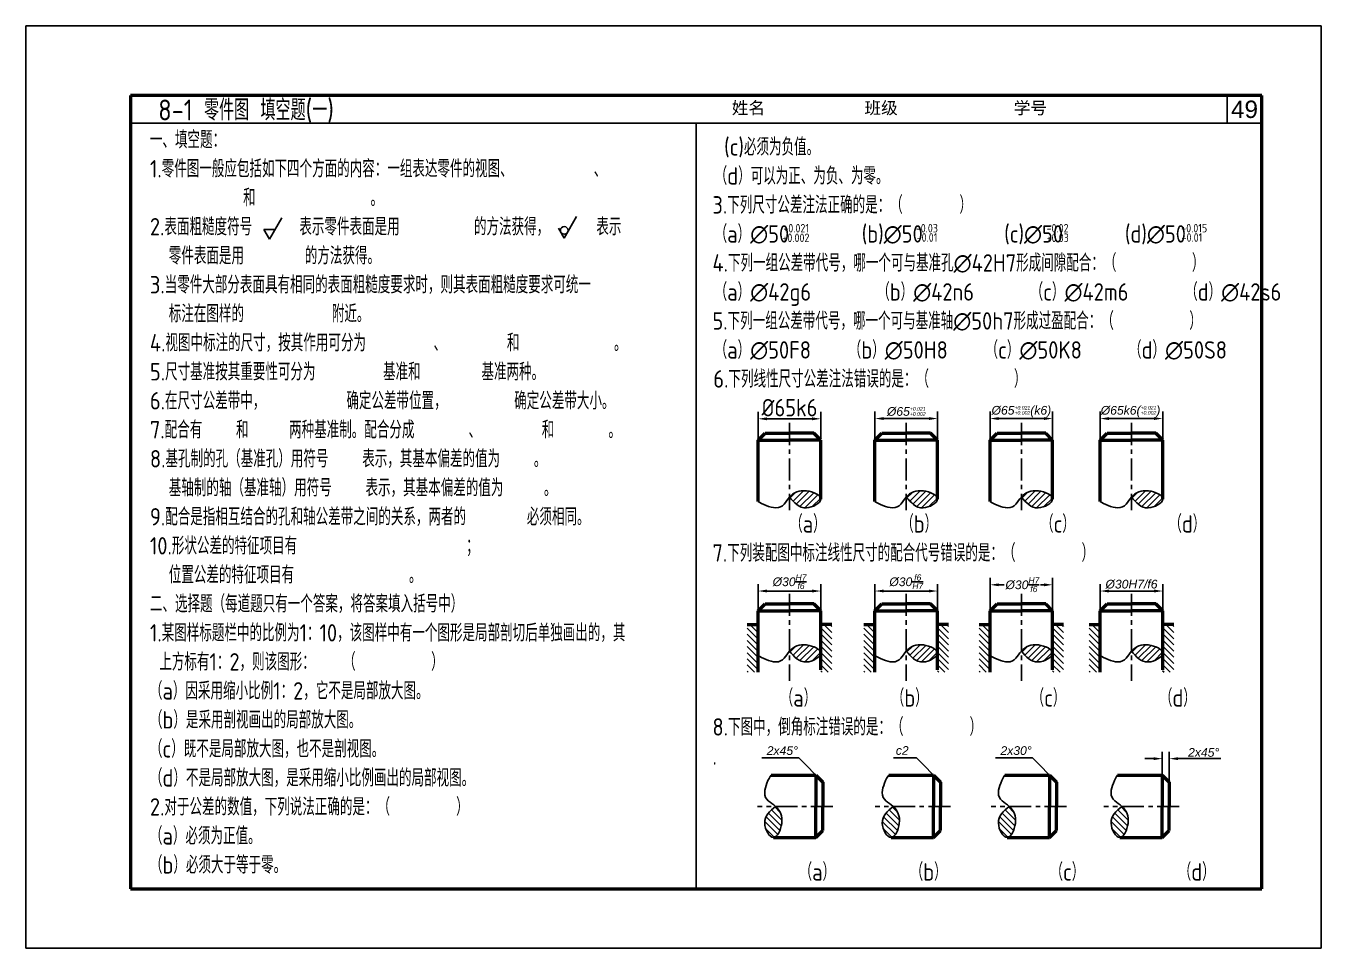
# Model space of a CAD drawing. Header units: millimetres. Extents: x 769 to 2439, y 381 to 1643.
# Drawn here: x 768.6 to 1140.6, y 1378 to 1643 of the extents above; entities that cross this region are included whole.
import ezdxf

# ---------------------------------------------------------------- set-up
doc = ezdxf.new("R2010")
doc.units = ezdxf.units.MM
doc.linetypes.add('CENTER', pattern=[50.8, 31.75, -6.35, 6.35, -6.35])
for name, color, linetype in [('7标注层', 7, 'Continuous'), ('ST尺寸', 7, 'Continuous'), ('中心线', 250, 'CENTER'), ('尺寸标注', 250, 'Continuous'), ('文字', 7, 'Continuous'), ('答案细实线', 7, 'Continuous')]:
    doc.layers.add(name, color=color, linetype=linetype)
doc.layers.add('粗实线', color=7, linetype='Continuous', lineweight=50)
doc.styles.add('DIM', font='ariali.ttf')
doc.styles.add('汉字', font='gbenor.shx', dxfattribs={"height": 5, "bigfont": 'gbcbig.shx'})
doc.dimstyles.get("Standard").update_dxf_attribs({"dimtxt": 2.5, "dimasz": 2.5, "dimexe": 2, "dimexo": 0.0625, "dimgap": 0.5, "dimtad": 1, "dimdec": 0, "dimzin": 0, "dimdsep": 46, "dimtxsty": 'DIM', "dimcen": 0.09, "dimadec": 0, "dimazin": 0, "dimtfac": 1, "dimtdec": 0, "dimtofl": 0, "dimtmove": 0, "dimatfit": 3, "dimfxl": 0, "dimtolj": 1, "dimtzin": 0, "dimarcsym": 0})
doc.dimstyles.new('副本 Standard', dxfattribs={"dimtxt": 2.5, "dimasz": 2.5, "dimexe": 2, "dimexo": 0.2, "dimgap": 0.7, "dimtad": 1, "dimdec": 0, "dimlfac": 2, "dimzin": 0, "dimdsep": 46, "dimtxsty": '汉字', "dimcen": 0.09, "dimadec": 0, "dimazin": 0, "dimtfac": 1, "dimtdec": 0, "dimtofl": 0, "dimtmove": 0, "dimatfit": 0, "dimfxl": 0, "dimtolj": 1, "dimtzin": 0, "dimarcsym": 0})

# ---------------------------------------------------------------- blocks, each defined once
blk = doc.blocks.new('*D217')
at = {"layer": 'Defpoints', "color": 0, "transparency": 16777216}
for p in [(996.88, 1530.1), (978.9, 1524.01), (996.88, 1524.01)]:
    blk.add_point(p, dxfattribs=at)
at = {"layer": 'ST尺寸', "color": 0, "lineweight": -2, "transparency": 16777216}
for p, q in [((978.9, 1524.21), (978.9, 1532.1)), ((981.4, 1530.1), (994.38, 1530.1)), ((996.88, 1524.21), (996.88, 1532.1))]:
    blk.add_line(p, q, dxfattribs=at)
at = {"layer": 'ST尺寸', "color": 0, "transparency": 16777216}
for points in [[(981.4, 1530.51), (981.4, 1529.68), (978.9, 1530.1)], [(994.38, 1530.51), (994.38, 1529.68), (996.88, 1530.1)]]:
    blk.add_solid(points, dxfattribs=at)
at = {"layer": 'ST尺寸', "color": 0, "transparency": 16777216, "insert": (987.89, 1533.3), "char_height": 5, "attachment_point": 5, "style": '汉字'}
blk.add_mtext('\\A1;%%c65k6', dxfattribs=at)
blk = doc.blocks.new('*D218')
at = {"layer": 'Defpoints', "color": 0, "transparency": 16777216}
for p in [(996.88, 1480.61), (978.9, 1474.94), (996.88, 1474.94)]:
    blk.add_point(p, dxfattribs=at)
at = {"layer": 'ST尺寸', "color": 0, "lineweight": -2, "transparency": 16777216}
for p, q in [((978.9, 1475.01), (978.9, 1482.61)), ((981.4, 1480.61), (994.38, 1480.61)), ((996.88, 1475.01), (996.88, 1482.61))]:
    blk.add_line(p, q, dxfattribs=at)
at = {"layer": 'ST尺寸', "color": 0, "transparency": 16777216}
for points in [[(981.4, 1481.03), (981.4, 1480.2), (978.9, 1480.61)], [(994.38, 1481.03), (994.38, 1480.2), (996.88, 1480.61)]]:
    blk.add_solid(points, dxfattribs=at)
at = {"layer": 'ST尺寸', "color": 0, "transparency": 16777216, "insert": (987.89, 1483.27), "char_height": 2.5, "attachment_point": 5, "style": 'DIM'}
blk.add_mtext('\\A1;%%C30{\\H0.7x;\\SH7/f6;}', dxfattribs=at)
blk = doc.blocks.new('*D219')
at = {"layer": 'Defpoints', "color": 0, "transparency": 16777216}
for p in [(1030.4, 1480.61), (1012.42, 1474.94), (1030.4, 1474.94)]:
    blk.add_point(p, dxfattribs=at)
at = {"layer": 'ST尺寸', "color": 0, "lineweight": -2, "transparency": 16777216}
for p, q in [((1012.42, 1475.01), (1012.42, 1482.61)), ((1014.92, 1480.61), (1027.9, 1480.61)), ((1030.4, 1475.01), (1030.4, 1482.61))]:
    blk.add_line(p, q, dxfattribs=at)
at = {"layer": 'ST尺寸', "color": 0, "transparency": 16777216}
for points in [[(1014.92, 1481.03), (1014.92, 1480.2), (1012.42, 1480.61)], [(1027.9, 1481.03), (1027.9, 1480.2), (1030.4, 1480.61)]]:
    blk.add_solid(points, dxfattribs=at)
at = {"layer": 'ST尺寸', "color": 0, "transparency": 16777216, "insert": (1021.41, 1483.27), "char_height": 2.5, "attachment_point": 5, "style": 'DIM'}
blk.add_mtext('\\A1;%%C30{\\H0.7x;\\Sf6/H7;}', dxfattribs=at)
blk = doc.blocks.new('*D220')
at = {"layer": 'Defpoints', "color": 0, "transparency": 16777216}
for p in [(1063.46, 1482.4), (1045.48, 1474.94), (1063.46, 1474.94)]:
    blk.add_point(p, dxfattribs=at)
at = {"layer": 'ST尺寸', "color": 0, "lineweight": -2, "transparency": 16777216}
for p, q in [((1045.48, 1475.01), (1045.48, 1484.4)), ((1063.46, 1475.01), (1063.46, 1484.4)), ((1047.98, 1482.4), (1049.54, 1482.4)), ((1060.96, 1482.4), (1059.99, 1482.4))]:
    blk.add_line(p, q, dxfattribs=at)
at = {"layer": 'ST尺寸', "color": 0, "transparency": 16777216}
for points in [[(1047.98, 1482.81), (1047.98, 1481.98), (1045.48, 1482.4)], [(1060.96, 1482.81), (1060.96, 1481.98), (1063.46, 1482.4)]]:
    blk.add_solid(points, dxfattribs=at)
at = {"layer": 'ST尺寸', "color": 0, "transparency": 16777216, "insert": (1054.76, 1482.4), "char_height": 2.5, "attachment_point": 5, "style": 'DIM'}
blk.add_mtext('\\A1;%%C30{\\H0.7x;\\SH7/f6;}', dxfattribs=at)
blk = doc.blocks.new('*D221')
at = {"layer": 'Defpoints', "color": 0, "transparency": 16777216}
for p in [(1095.09, 1480.61), (1077.11, 1474.94), (1095.09, 1474.94)]:
    blk.add_point(p, dxfattribs=at)
at = {"layer": 'ST尺寸', "color": 0, "lineweight": -2, "transparency": 16777216}
for p, q in [((1077.11, 1475.01), (1077.11, 1482.61)), ((1079.61, 1480.61), (1092.59, 1480.61)), ((1095.09, 1475.01), (1095.09, 1482.61))]:
    blk.add_line(p, q, dxfattribs=at)
at = {"layer": 'ST尺寸', "color": 0, "transparency": 16777216}
for points in [[(1079.61, 1481.03), (1079.61, 1480.2), (1077.11, 1480.61)], [(1092.59, 1481.03), (1092.59, 1480.2), (1095.09, 1480.61)]]:
    blk.add_solid(points, dxfattribs=at)
at = {"layer": 'ST尺寸', "color": 0, "transparency": 16777216, "insert": (1086.1, 1482.54), "char_height": 2.5, "attachment_point": 5, "style": 'DIM'}
blk.add_mtext('\\A1;%%C30H7/f6', dxfattribs=at)
blk = doc.blocks.new('*D222')
at = {"layer": '7标注层', "color": 0, "lineweight": -2, "transparency": 16777216}
for p, q in [((1092.45, 1432.44), (1089.95, 1432.44)), ((1094.95, 1427.79), (1094.95, 1434.44)), ((1096.95, 1425.79), (1096.95, 1434.44)), ((1099.45, 1432.44), (1111.73, 1432.44))]:
    blk.add_line(p, q, dxfattribs=at)
at = {"layer": '7标注层', "color": 0, "transparency": 16777216}
for points in [[(1092.45, 1432.86), (1092.45, 1432.02), (1094.95, 1432.44)], [(1099.45, 1432.86), (1099.45, 1432.02), (1096.95, 1432.44)]]:
    blk.add_solid(points, dxfattribs=at)
at = {"layer": 'Defpoints', "color": 0, "transparency": 16777216}
for p in [(1096.95, 1432.44), (1094.95, 1427.73), (1096.95, 1425.73)]:
    blk.add_point(p, dxfattribs=at)
at = {"layer": '7标注层', "color": 0, "transparency": 16777216, "insert": (1106.84, 1434.22), "char_height": 2.5, "attachment_point": 5, "style": 'DIM'}
blk.add_mtext('\\A1;2x45%%d', dxfattribs=at)

msp = doc.modelspace()

# ---------------------------------------------------------------- hatches: boundary and pattern name
at = {"layer": 'ST尺寸'}
h = msp.add_hatch(dxfattribs=at)
h.set_pattern_fill('ANSI31', color=256, scale=10, style=0)
h.set_pattern_definition([(45, (1261.1868, 1388.0554), (-0.8838835, 0.8838835), [])])
edge = h.paths.add_edge_path()
edge.add_spline(control_points=[(987.888, 1507.618), (989.048, 1508.955), (992.233, 1510.275), (999.155, 1507.125), (991.739, 1503.064), (989.24, 1506.019), (987.888, 1507.618)], knot_values=[10.663353, 10.663353, 10.663353, 10.663353, 15.8932024, 20.5954852, 25.4638049, 31.2073055, 31.2073055, 31.2073055, 31.2073055], degree=3, periodic=0)
h = msp.add_hatch(dxfattribs=at)
h.set_pattern_fill('ANSI31', color=256, scale=10, style=0)
h.set_pattern_definition([(45, (1294.7071, 1388.0554), (-0.8838835, 0.8838835), [])])
edge = h.paths.add_edge_path()
edge.add_spline(control_points=[(1021.408, 1507.618), (1022.568, 1508.955), (1025.753, 1510.275), (1032.675, 1507.125), (1025.259, 1503.064), (1022.76, 1506.019), (1021.408, 1507.618)], knot_values=[10.663353, 10.663353, 10.663353, 10.663353, 15.8932024, 20.5954852, 25.4638049, 31.2073055, 31.2073055, 31.2073055, 31.2073055], degree=3, periodic=0)
h = msp.add_hatch(dxfattribs=at)
h.set_pattern_fill('ANSI31', color=256, scale=10, style=0)
h.set_pattern_definition([(45, (1327.7692, 1388.0554), (-0.8838835, 0.8838835), [])])
edge = h.paths.add_edge_path()
edge.add_spline(control_points=[(1054.47, 1507.618), (1055.63, 1508.955), (1058.816, 1510.275), (1065.737, 1507.125), (1058.321, 1503.064), (1055.823, 1506.019), (1054.47, 1507.618)], knot_values=[10.663353, 10.663353, 10.663353, 10.663353, 15.8932024, 20.5954852, 25.4638049, 31.2073055, 31.2073055, 31.2073055, 31.2073055], degree=3, periodic=0)
h = msp.add_hatch(dxfattribs=at)
h.set_pattern_fill('ANSI31', color=256, scale=10, style=0)
h.set_pattern_definition([(45, (1359.3986, 1388.0554), (-0.8838835, 0.8838835), [])])
edge = h.paths.add_edge_path()
edge.add_spline(control_points=[(1086.1, 1507.618), (1087.259, 1508.955), (1090.445, 1510.275), (1097.367, 1507.125), (1089.95, 1503.064), (1087.452, 1506.019), (1086.1, 1507.618)], knot_values=[10.663353, 10.663353, 10.663353, 10.663353, 15.8932024, 20.5954852, 25.4638049, 31.2073055, 31.2073055, 31.2073055, 31.2073055], degree=3, periodic=0)
h = msp.add_hatch(dxfattribs=at)
h.set_pattern_fill('ANSI31', color=256, scale=10, angle=90, style=0)
h.set_pattern_definition([(135, (1261.1868, 1386.0387), (-0.8838835, -0.8838835), [])])
h.paths.add_polyline_path([(978.898, 1470.963), (975.74, 1470.963), (975.74, 1457.294), (978.898, 1457.294)])
edge = h.paths.add_edge_path()
edge.add_line((1000.036, 1470.963), (996.878, 1470.963))
edge.add_line((996.878, 1470.963), (996.878, 1457.976))
edge.add_spline(control_points=[(996.878, 1457.976), (996.878, 1457.976), (996.878, 1457.75), (996.789, 1457.519), (996.632, 1457.294)], knot_values=[20.5950198, 20.5950198, 20.5950198, 20.5950198, 20.5954852, 21.542052, 21.542052, 21.542052, 21.542052], degree=3, periodic=0)
edge.add_line((996.632, 1457.294), (1000.036, 1457.294))
edge.add_line((1000.036, 1457.294), (1000.036, 1470.963))
h = msp.add_hatch(dxfattribs=at)
h.set_pattern_fill('ANSI31', color=256, scale=10, angle=90, style=0)
h.set_pattern_definition([(135, (1294.7071, 1386.0387), (-0.8838835, -0.8838835), [])])
h.paths.add_polyline_path([(1012.418, 1470.963), (1009.26, 1470.963), (1009.26, 1457.294), (1012.418, 1457.294)])
edge = h.paths.add_edge_path()
edge.add_line((1033.556, 1470.963), (1030.398, 1470.963))
edge.add_line((1030.398, 1470.963), (1030.398, 1457.976))
edge.add_spline(control_points=[(1030.398, 1457.976), (1030.398, 1457.976), (1030.398, 1457.75), (1030.309, 1457.519), (1030.152, 1457.294)], knot_values=[20.5950198, 20.5950198, 20.5950198, 20.5950198, 20.5954852, 21.542052, 21.542052, 21.542052, 21.542052], degree=3, periodic=0)
edge.add_line((1030.152, 1457.294), (1033.556, 1457.294))
edge.add_line((1033.556, 1457.294), (1033.556, 1470.963))
h = msp.add_hatch(dxfattribs=at)
h.set_pattern_fill('ANSI31', color=256, scale=10, angle=90, style=0)
h.set_pattern_definition([(135, (1327.7692, 1386.0387), (-0.8838835, -0.8838835), [])])
h.paths.add_polyline_path([(1045.48, 1470.963), (1042.322, 1470.963), (1042.322, 1457.294), (1045.48, 1457.294)])
edge = h.paths.add_edge_path()
edge.add_line((1066.618, 1470.963), (1063.46, 1470.963))
edge.add_line((1063.46, 1470.963), (1063.46, 1457.976))
edge.add_spline(control_points=[(1063.46, 1457.976), (1063.46, 1457.976), (1063.46, 1457.75), (1063.371, 1457.519), (1063.214, 1457.294)], knot_values=[20.5950198, 20.5950198, 20.5950198, 20.5950198, 20.5954852, 21.542052, 21.542052, 21.542052, 21.542052], degree=3, periodic=0)
edge.add_line((1063.214, 1457.294), (1066.618, 1457.294))
edge.add_line((1066.618, 1457.294), (1066.618, 1470.963))
h = msp.add_hatch(dxfattribs=at)
h.set_pattern_fill('ANSI31', color=256, scale=10, angle=90, style=0)
h.set_pattern_definition([(135, (1359.3986, 1386.0387), (-0.8838835, -0.8838835), [])])
h.paths.add_polyline_path([(1077.11, 1470.963), (1073.952, 1470.963), (1073.952, 1457.294), (1077.11, 1457.294)])
edge = h.paths.add_edge_path()
edge.add_line((1098.248, 1470.963), (1095.09, 1470.963))
edge.add_line((1095.09, 1470.963), (1095.09, 1457.976))
edge.add_spline(control_points=[(1095.09, 1457.976), (1095.09, 1457.976), (1095.09, 1457.75), (1095.001, 1457.519), (1094.844, 1457.294)], knot_values=[20.5950198, 20.5950198, 20.5950198, 20.5950198, 20.5954852, 21.542052, 21.542052, 21.542052, 21.542052], degree=3, periodic=0)
edge.add_line((1094.844, 1457.294), (1098.248, 1457.294))
edge.add_line((1098.248, 1457.294), (1098.248, 1470.963))
h = msp.add_hatch(dxfattribs=at)
h.set_pattern_fill('ANSI31', color=256, scale=10, style=0)
h.set_pattern_definition([(45, (1261.1868, 1343.7727), (-0.8838835, 0.8838835), [])])
edge = h.paths.add_edge_path()
edge.add_spline(control_points=[(987.888, 1463.335), (989.048, 1464.672), (992.233, 1465.993), (999.155, 1462.842), (991.739, 1458.781), (989.24, 1461.736), (987.888, 1463.335)], knot_values=[10.663353, 10.663353, 10.663353, 10.663353, 15.8932024, 20.5954852, 25.4638049, 31.2073055, 31.2073055, 31.2073055, 31.2073055], degree=3, periodic=0)
h = msp.add_hatch(dxfattribs=at)
h.set_pattern_fill('ANSI31', color=256, scale=10, style=0)
h.set_pattern_definition([(45, (1294.7071, 1343.7727), (-0.8838835, 0.8838835), [])])
edge = h.paths.add_edge_path()
edge.add_spline(control_points=[(1021.408, 1463.335), (1022.568, 1464.672), (1025.753, 1465.993), (1032.675, 1462.842), (1025.259, 1458.781), (1022.76, 1461.736), (1021.408, 1463.335)], knot_values=[10.663353, 10.663353, 10.663353, 10.663353, 15.8932024, 20.5954852, 25.4638049, 31.2073055, 31.2073055, 31.2073055, 31.2073055], degree=3, periodic=0)
h = msp.add_hatch(dxfattribs=at)
h.set_pattern_fill('ANSI31', color=256, scale=10, style=0)
h.set_pattern_definition([(45, (1327.7692, 1343.7727), (-0.8838835, 0.8838835), [])])
edge = h.paths.add_edge_path()
edge.add_spline(control_points=[(1054.47, 1463.335), (1055.63, 1464.672), (1058.816, 1465.993), (1065.737, 1462.842), (1058.321, 1458.781), (1055.823, 1461.736), (1054.47, 1463.335)], knot_values=[10.663353, 10.663353, 10.663353, 10.663353, 15.8932024, 20.5954852, 25.4638049, 31.2073055, 31.2073055, 31.2073055, 31.2073055], degree=3, periodic=0)
h = msp.add_hatch(dxfattribs=at)
h.set_pattern_fill('ANSI31', color=256, scale=10, style=0)
h.set_pattern_definition([(45, (1359.3986, 1343.7727), (-0.8838835, 0.8838835), [])])
edge = h.paths.add_edge_path()
edge.add_spline(control_points=[(1086.1, 1463.335), (1087.259, 1464.672), (1090.445, 1465.993), (1097.367, 1462.842), (1089.95, 1458.781), (1087.452, 1461.736), (1086.1, 1463.335)], knot_values=[10.663353, 10.663353, 10.663353, 10.663353, 15.8932024, 20.5954852, 25.4638049, 31.2073055, 31.2073055, 31.2073055, 31.2073055], degree=3, periodic=0)
h = msp.add_hatch(dxfattribs=at)
h.set_pattern_fill('ANSI31', color=256, scale=10, angle=-90, style=0)
h.set_pattern_definition([(315, (864.2933, 1145.4428), (0.8838835, 0.8838835), [])])
edge = h.paths.add_edge_path()
edge.add_spline(control_points=[(983.855, 1418.742), (985.192, 1417.582), (986.513, 1414.396), (983.363, 1407.475), (979.302, 1414.891), (982.256, 1417.389), (983.855, 1418.742)], knot_values=[10.663353, 10.663353, 10.663353, 10.663353, 15.8932024, 20.5954852, 25.4638049, 31.2073055, 31.2073055, 31.2073055, 31.2073055], degree=3, periodic=0)
h = msp.add_hatch(dxfattribs=at)
h.set_pattern_fill('ANSI31', color=256, scale=10, angle=-90, style=0)
h.set_pattern_definition([(315, (898.0691, 1145.4428), (0.8838835, 0.8838835), [])])
edge = h.paths.add_edge_path()
edge.add_spline(control_points=[(1017.631, 1418.742), (1018.968, 1417.582), (1020.289, 1414.396), (1017.139, 1407.475), (1013.078, 1414.891), (1016.032, 1417.389), (1017.631, 1418.742)], knot_values=[10.663353, 10.663353, 10.663353, 10.663353, 15.8932024, 20.5954852, 25.4638049, 31.2073055, 31.2073055, 31.2073055, 31.2073055], degree=3, periodic=0)
h = msp.add_hatch(dxfattribs=at)
h.set_pattern_fill('ANSI31', color=256, scale=10, angle=-90, style=0)
h.set_pattern_definition([(315, (931.419, 1145.4428), (0.8838835, 0.8838835), [])])
edge = h.paths.add_edge_path()
edge.add_spline(control_points=[(1050.981, 1418.742), (1052.318, 1417.582), (1053.639, 1414.396), (1050.489, 1407.475), (1046.428, 1414.891), (1049.382, 1417.389), (1050.981, 1418.742)], knot_values=[10.663353, 10.663353, 10.663353, 10.663353, 15.8932024, 20.5954852, 25.4638049, 31.2073055, 31.2073055, 31.2073055, 31.2073055], degree=3, periodic=0)
h = msp.add_hatch(dxfattribs=at)
h.set_pattern_fill('ANSI31', color=256, scale=10, angle=-90, style=0)
h.set_pattern_definition([(315, (963.7756, 1145.4428), (0.8838835, 0.8838835), [])])
edge = h.paths.add_edge_path()
edge.add_spline(control_points=[(1083.338, 1418.742), (1084.675, 1417.582), (1085.996, 1414.396), (1082.845, 1407.475), (1078.784, 1414.891), (1081.739, 1417.389), (1083.338, 1418.742)], knot_values=[10.663353, 10.663353, 10.663353, 10.663353, 15.8932024, 20.5954852, 25.4638049, 31.2073055, 31.2073055, 31.2073055, 31.2073055], degree=3, periodic=0)

# ---------------------------------------------------------------- linework, layer by layer
at = {"layer": '7标注层'}
for p, q in [((838.501, 1581.711), (842.058, 1587.871)), ((921.545, 1584.833), (923.162, 1582.033)), ((923.162, 1582.033), (926.718, 1588.193)), ((836.885, 1584.511), (838.501, 1581.711)), ((836.885, 1584.511), (840.118, 1584.511)), ((990.557, 1432.639), (979.916, 1432.639)), ((997.465, 1425.732), (990.557, 1432.639)), ((1024.333, 1432.639), (1017.741, 1432.639)), ((1031.24, 1425.732), (1024.333, 1432.639)), ((1057.683, 1432.639), (1047.041, 1432.639)), ((1064.59, 1425.732), (1057.683, 1432.639))]:
    msp.add_line(p, q, dxfattribs=at)
at = {"layer": 'ST尺寸'}
for p, q in [((961.06, 1615.003), (961.06, 1395.003)), ((1012.418, 1524.07), (1012.418, 1532.169)), ((1014.918, 1530.169), (1027.898, 1530.169)), ((1030.398, 1524.07), (1030.398, 1532.169)), ((1045.48, 1524.07), (1045.48, 1532.169)), ((1047.98, 1530.169), (1060.96, 1530.169)), ((1063.46, 1524.07), (1063.46, 1532.169)), ((1077.11, 1524.07), (1077.11, 1532.169)), ((1079.61, 1530.169), (1092.59, 1530.169)), ((1095.09, 1524.07), (1095.09, 1532.169))]:
    msp.add_line(p, q, dxfattribs=at)
msp.add_circle((923.162, 1584.233), 1.1, dxfattribs=at)
for points in [[(978.898, 1506.357), (979.894, 1505.624), (985.672, 1503.083), (987.432, 1508.285), (992.233, 1510.275), (999.155, 1507.125), (991.739, 1503.064), (989.24, 1506.019), (987.888, 1507.618)], [(1012.418, 1506.357), (1013.414, 1505.624), (1019.193, 1503.083), (1020.952, 1508.285), (1025.753, 1510.275), (1032.675, 1507.125), (1025.259, 1503.064), (1022.76, 1506.019), (1021.408, 1507.618)], [(1045.48, 1506.357), (1046.476, 1505.624), (1052.255, 1503.083), (1054.015, 1508.285), (1058.816, 1510.275), (1065.737, 1507.125), (1058.321, 1503.064), (1055.823, 1506.019), (1054.47, 1507.618)], [(1077.11, 1506.357), (1078.105, 1505.624), (1083.884, 1503.083), (1085.644, 1508.285), (1090.445, 1510.275), (1097.367, 1507.125), (1089.95, 1503.064), (1087.452, 1506.019), (1086.1, 1507.618)], [(978.898, 1462.075), (979.894, 1461.341), (985.672, 1458.8), (987.432, 1464.002), (992.233, 1465.993), (999.155, 1462.842), (991.739, 1458.781), (989.24, 1461.736), (987.888, 1463.335)], [(1012.418, 1462.075), (1013.414, 1461.341), (1019.193, 1458.8), (1020.952, 1464.002), (1025.753, 1465.993), (1032.675, 1462.842), (1025.259, 1458.781), (1022.76, 1461.736), (1021.408, 1463.335)], [(1045.48, 1462.075), (1046.476, 1461.341), (1052.255, 1458.8), (1054.015, 1464.002), (1058.816, 1465.993), (1065.737, 1462.842), (1058.321, 1458.781), (1055.823, 1461.736), (1054.47, 1463.335)], [(1077.11, 1462.075), (1078.105, 1461.341), (1083.884, 1458.8), (1085.644, 1464.002), (1090.445, 1465.993), (1097.367, 1462.842), (1089.95, 1458.781), (1087.452, 1461.736), (1086.1, 1463.335)], [(982.595, 1427.732), (981.862, 1426.736), (979.321, 1420.957), (984.523, 1419.197), (986.513, 1414.396), (983.363, 1407.475), (979.302, 1414.891), (982.256, 1417.389), (983.855, 1418.742)], [(1016.371, 1427.732), (1015.637, 1426.736), (1013.096, 1420.957), (1018.298, 1419.197), (1020.289, 1414.396), (1017.139, 1407.475), (1013.078, 1414.891), (1016.032, 1417.389), (1017.631, 1418.742)], [(1049.721, 1427.732), (1048.987, 1426.736), (1046.446, 1420.957), (1051.648, 1419.197), (1053.639, 1414.396), (1050.489, 1407.475), (1046.428, 1414.891), (1049.382, 1417.389), (1050.981, 1418.742)], [(1082.078, 1427.732), (1081.344, 1426.736), (1078.803, 1420.957), (1084.005, 1419.197), (1085.996, 1414.396), (1082.845, 1407.475), (1078.784, 1414.891), (1081.739, 1417.389), (1083.338, 1418.742)]]:
    msp.add_open_spline(points, degree=3, knots=[1.9761008, 1.9761008, 1.9761008, 1.9761008, 5.6267004, 10.663353, 15.8932024, 20.5954852, 25.4638049, 31.2073055, 31.2073055, 31.2073055, 31.2073055], dxfattribs=at)
for points in [[(1014.918, 1530.586), (1014.918, 1529.752), (1012.418, 1530.169)], [(1027.898, 1530.586), (1027.898, 1529.752), (1030.398, 1530.169)], [(1047.98, 1530.586), (1047.98, 1529.752), (1045.48, 1530.169)], [(1060.96, 1530.586), (1060.96, 1529.752), (1063.46, 1530.169)], [(1079.61, 1530.586), (1079.61, 1529.752), (1077.11, 1530.169)], [(1092.59, 1530.586), (1092.59, 1529.752), (1095.09, 1530.169)]]:
    msp.add_solid(points, dxfattribs=at)
at = {"layer": '中心线', "ltscale": 0.2}
for p, q in [((987.888, 1528.894), (987.888, 1503.889)), ((1021.408, 1528.894), (1021.408, 1503.889)), ((1054.47, 1528.894), (1054.47, 1503.889)), ((1086.1, 1528.894), (1086.1, 1503.889)), ((987.888, 1479.831), (987.888, 1454.825)), ((1021.408, 1479.831), (1021.408, 1454.825)), ((1054.47, 1479.831), (1054.47, 1454.825)), ((1086.1, 1479.831), (1086.1, 1454.825)), ((1000.351, 1418.742), (978.717, 1418.742)), ((1034.127, 1418.742), (1012.493, 1418.742)), ((1067.477, 1418.742), (1045.843, 1418.742)), ((1099.834, 1418.742), (1078.199, 1418.742))]:
    msp.add_line(p, q, dxfattribs=at)
at = {"layer": '答案细实线'}
for p, q in [((1140.56, 1643.003), (768.56, 1643.003)), ((768.56, 1643.003), (768.56, 1378.003)), ((1140.56, 1378.003), (1140.56, 1643.003)), ((1113.56, 1623.003), (1113.56, 1615.003)), ((798.56, 1615.003), (1123.56, 1615.003)), ((768.56, 1378.003), (1140.56, 1378.003))]:
    msp.add_line(p, q, dxfattribs=at)
at = {"layer": '粗实线'}
for p, q in [((1123.56, 1623.003), (798.56, 1623.003)), ((798.56, 1623.003), (798.56, 1395.003)), ((1123.56, 1395.003), (1123.56, 1623.003)), ((978.898, 1524.008), (980.898, 1526.008)), ((980.898, 1526.008), (987.888, 1526.008)), ((994.878, 1526.008), (987.888, 1526.008)), ((996.878, 1524.008), (994.878, 1526.008)), ((1012.418, 1524.008), (1014.418, 1526.008)), ((1014.418, 1526.008), (1021.408, 1526.008)), ((1028.398, 1526.008), (1021.408, 1526.008)), ((1030.398, 1524.008), (1028.398, 1526.008)), ((1045.48, 1524.008), (1047.48, 1526.008)), ((1047.48, 1526.008), (1054.47, 1526.008)), ((1061.46, 1526.008), (1054.47, 1526.008)), ((1063.46, 1524.008), (1061.46, 1526.008)), ((1077.11, 1524.008), (1079.11, 1526.008)), ((1079.11, 1526.008), (1086.1, 1526.008)), ((1093.09, 1526.008), (1086.1, 1526.008)), ((1095.09, 1524.008), (1093.09, 1526.008)), ((978.898, 1506.357), (978.898, 1524.008)), ((978.898, 1524.008), (987.888, 1524.008)), ((996.878, 1524.008), (987.888, 1524.008)), ((996.878, 1507.04), (996.878, 1524.008)), ((1012.418, 1506.357), (1012.418, 1524.008)), ((1012.418, 1524.008), (1021.408, 1524.008)), ((1030.398, 1524.008), (1021.408, 1524.008)), ((1030.398, 1507.04), (1030.398, 1524.008)), ((1045.48, 1506.357), (1045.48, 1524.008)), ((1045.48, 1524.008), (1054.47, 1524.008)), ((1063.46, 1524.008), (1054.47, 1524.008)), ((1063.46, 1507.04), (1063.46, 1524.008)), ((1077.11, 1506.357), (1077.11, 1524.008)), ((1077.11, 1524.008), (1086.1, 1524.008)), ((1095.09, 1524.008), (1086.1, 1524.008)), ((1095.09, 1507.04), (1095.09, 1524.008)), ((978.898, 1474.944), (980.898, 1476.944)), ((980.898, 1476.944), (987.888, 1476.944)), ((994.878, 1476.944), (987.888, 1476.944)), ((996.878, 1474.944), (994.878, 1476.944)), ((1012.418, 1474.944), (1014.418, 1476.944)), ((1014.418, 1476.944), (1021.408, 1476.944)), ((1028.398, 1476.944), (1021.408, 1476.944)), ((1030.398, 1474.944), (1028.398, 1476.944)), ((1045.48, 1474.944), (1047.48, 1476.944)), ((1047.48, 1476.944), (1054.47, 1476.944)), ((1061.46, 1476.944), (1054.47, 1476.944)), ((1063.46, 1474.944), (1061.46, 1476.944)), ((1077.11, 1474.944), (1079.11, 1476.944)), ((1079.11, 1476.944), (1086.1, 1476.944)), ((1093.09, 1476.944), (1086.1, 1476.944)), ((1095.09, 1474.944), (1093.09, 1476.944)), ((978.898, 1457.294), (978.898, 1474.944)), ((978.898, 1474.944), (987.888, 1474.944)), ((996.878, 1474.944), (987.888, 1474.944)), ((996.878, 1457.976), (996.878, 1474.944)), ((1012.418, 1457.294), (1012.418, 1474.944)), ((1012.418, 1474.944), (1021.408, 1474.944)), ((1030.398, 1474.944), (1021.408, 1474.944)), ((1030.398, 1457.976), (1030.398, 1474.944)), ((1045.48, 1457.294), (1045.48, 1474.944)), ((1045.48, 1474.944), (1054.47, 1474.944)), ((1063.46, 1474.944), (1054.47, 1474.944)), ((1063.46, 1457.976), (1063.46, 1474.944)), ((1077.11, 1457.294), (1077.11, 1474.944)), ((1077.11, 1474.944), (1086.1, 1474.944)), ((1095.09, 1474.944), (1086.1, 1474.944)), ((1095.09, 1457.976), (1095.09, 1474.944)), ((975.74, 1470.963), (978.898, 1470.963)), ((1000.036, 1470.963), (996.878, 1470.963)), ((1009.26, 1470.963), (1012.418, 1470.963)), ((1033.556, 1470.963), (1030.398, 1470.963)), ((1042.322, 1470.963), (1045.48, 1470.963)), ((1066.618, 1470.963), (1063.46, 1470.963)), ((1073.952, 1470.963), (1077.11, 1470.963)), ((1098.248, 1470.963), (1095.09, 1470.963)), ((982.595, 1427.732), (995.465, 1427.732)), ((995.465, 1427.732), (997.465, 1425.732)), ((995.465, 1427.732), (995.465, 1418.742)), ((997.465, 1425.732), (997.465, 1418.742)), ((1016.371, 1427.732), (1029.24, 1427.732)), ((1029.24, 1427.732), (1031.24, 1425.732)), ((1029.24, 1427.732), (1029.24, 1418.742)), ((1031.24, 1425.732), (1031.24, 1418.742)), ((1049.721, 1427.732), (1062.59, 1427.732)), ((1062.59, 1427.732), (1064.59, 1425.732)), ((1062.59, 1427.732), (1062.59, 1418.742)), ((1064.59, 1425.732), (1064.59, 1418.742)), ((1082.078, 1427.732), (1094.947, 1427.732)), ((1094.947, 1427.732), (1096.947, 1425.732)), ((1094.947, 1427.732), (1094.947, 1418.742)), ((1096.947, 1425.732), (1096.947, 1418.742)), ((995.465, 1409.752), (995.465, 1418.742)), ((997.465, 1411.752), (997.465, 1418.742)), ((1029.24, 1409.752), (1029.24, 1418.742)), ((1031.24, 1411.752), (1031.24, 1418.742)), ((1062.59, 1409.752), (1062.59, 1418.742)), ((1064.59, 1411.752), (1064.59, 1418.742)), ((1094.947, 1409.752), (1094.947, 1418.742)), ((1096.947, 1411.752), (1096.947, 1418.742)), ((995.465, 1409.752), (997.465, 1411.752)), ((1029.24, 1409.752), (1031.24, 1411.752)), ((1062.59, 1409.752), (1064.59, 1411.752)), ((1094.947, 1409.752), (1096.947, 1411.752)), ((983.278, 1409.752), (995.465, 1409.752)), ((1017.054, 1409.752), (1029.24, 1409.752)), ((1050.404, 1409.752), (1062.59, 1409.752)), ((1082.76, 1409.752), (1094.947, 1409.752)), ((798.56, 1395.003), (1123.56, 1395.003))]:
    msp.add_line(p, q, dxfattribs=at)

# ---------------------------------------------------------------- texts
at = {"layer": '7标注层', "style": 'DIM'}
for s, p in [('2x45%%D', (981.342, 1433.511)), ('c2', (1018.412, 1433.541)), ('2x30%%D', (1048.468, 1433.511))]:
    msp.add_text(s, height=2.5, dxfattribs=at).set_placement(p)
at = {"layer": 'ST尺寸', "style": '汉字'}
for s, height, p in [(' (c)必须为负值。', 5, (966.375, 1605.728)), ('（d）可以为正、为负、为零。', 5, (966.375, 1597.395)), ('3.下列尺寸公差注法正确的是：（      ）', 5, (965.75, 1589.061)), ('（a）∅50', 5, (966.375, 1580.728)), ('+0.021', 2.45, (986.114, 1583.636)), ('(b)∅50', 5, (1008.618, 1580.728)), ('-0.03', 2.45, (1024.145, 1583.636)), ('       (c)∅50', 5, (1030.557, 1580.728)), ('-0.02', 2.45, (1061.71, 1583.636)), ('(d)∅50', 5, (1084.206, 1580.728)), ('+0.015', 2.45, (1100.393, 1583.672)), ('+0.002', 2.45, (985.848, 1580.879)), ('-0.01', 2.45, (1024.392, 1580.981)), ('+0.03', 2.45, (1061.729, 1580.897)), ('-0.01', 2.45, (1100.49, 1580.981)), ('4.下列一组公差带代号，哪一个可与基准孔∅42H7形成间隙配合：（        ）', 5, (965.75, 1572.395)), ('（a）∅42g6       （b）∅42n6      （c）∅42m6      （d）∅42s6', 5, (966.375, 1564.061)), ('5.下列一组公差带代号，哪一个可与基准轴∅50h7形成过盈配合：（        ）', 5, (965.75, 1555.728)), ('（a）∅50F8    （b）∅50H8    （c）∅50K8     （d）∅50S8', 5, (966.375, 1547.395)), ('6.下列线性尺寸公差注法错误的是：（         ）', 5, (965.999, 1539.061)), ('        （a）        （b）           （c）          （d）', 5, (966.375, 1497.395)), ('7.下列装配图中标注线性尺寸的配合代号错误的是：（       ）', 5, (965.75, 1489.061)), ('       （a）        （b）           （c）          （d）', 5, (966.375, 1447.395)), ('8.下图中，倒角标注错误的是：（       ）', 5, (965.75, 1439.061)), ('.', 5, (965.75, 1430.728)), ('         （a）        （b）           （c）          （d）', 5, (966.375, 1397.395))]:
    msp.add_text(s, height=height, dxfattribs=at).set_placement(p)
at = {"layer": 'ST尺寸'}
for s, insert, char_height, width, attachment_point, style in [('一、填空题：\\P1.零件图一般应包括如下四个方面的内容：一组表达零件的视图、{\\fArial|b0|i0|c0|p34;\\L            }、\\P  {\\fArial|b0|i0|c0|p34;\\L           }和{\\fArial|b0|i0|c0|p34;\\L                 }。\\P2.表面粗糙度符号     表示零件表面是用{\\fArial|b0|i0|c0|p34;\\L           }的方法获得，     表示\\P  零件表面是用{\\fArial|b0|i0|c0|p34;\\L         }的方法获得。\\P3.当零件大部分表面具有相同的表面粗糙度要求时，则其表面粗糙度要求可统一\\P  标注在图样的{\\fArial|b0|i0|c0|p34;\\L             }附近。\\P4.视图中标注的尺寸，按其作用可分为{\\fArial|b0|i0|c0|p34;\\L          }、{\\fArial|b0|i0|c0|p34;\\L         }和{\\fArial|b0|i0|c0|p34;\\L              }。\\P5.尺寸基准按其重要性可分为{\\fArial|b0|i0|c0|p34;\\L          }基准和{\\fArial|b0|i0|c0|p34;\\L         }基准两种。\\P6.在尺寸公差带中，{\\fArial|b0|i0|c0|p34;\\L            }确定公差带位置，{\\fArial|b0|i0|c0|p34;\\L          }确定公差带大小。\\P7.配合有{\\fArial|b0|i0|c0|p34;\\L     }和{\\fArial|b0|i0|c0|p34;\\L      }两种基准制。配合分成{\\fArial|b0|i0|c0|p34;\\L        }、{\\fArial|b0|i0|c0|p34;\\L         }和{\\fArial|b0|i0|c0|p34;\\L        }。\\P8.基孔制的孔（基准孔）用符号{\\fArial|b0|i0|c0|p34;\\L     }表示，其基本偏差的值为{\\fArial|b0|i0|c0|p34;\\L     }。\\P  基轴制的轴（基准轴）用符号{\\fArial|b0|i0|c0|p34;\\L     }表示，其基本偏差的值为{\\fArial|b0|i0|c0|p34;\\L      }。\\P9.配合是指相互结合的孔和轴公差带之间的关系，两者的{\\fArial|b0|i0|c0|p34;\\L         }必须相同。\\P10.形状公差的特征项目有{\\fArial|b0|i0|c0|p34;\\L                         }；\\P  位置公差的特征项目有{\\fArial|b0|i0|c0|p34;\\L                 }。\\P二、选择题（每道题只有一个答案，将答案填入括号中）\\P\\pi-5.25,l5.25,t5.25;1.某图样标题栏中的比例为1：10，该图样中有一个图形是局部剖切后单独画出的，其\\P 上方标有1：2，则该图形：   （        ）  \\P\\pi0,l0,tz;（a）因采用缩小比例1：2，它不是局部放大图。 \\P（b）是采用剖视画出的局部放大图。\\P（c）既不是局部放大图，也不是剖视图。      \\P（d）不是局部放大图，是采用缩小比例画出的局部视图。\\P\\pi-5.25,l5.25,t5.25;2.对于公差的数值，下列说法正确的是：（       ）  \\P\\pi0,l0,tz;（a）必须为正值。\\P（b）必须大于等于零。', (804.178, 1612.795), 5, 310.66667, 1, '汉字'), ('\\A1;%%C65k6({\\H0.42x;\\S+0.021^ +0.002;})', (1085.829, 1532.17), 2.5, 23.48818, 5, 'DIM')]:
    msp.add_mtext(s, dxfattribs=dict(at, insert=insert, char_height=char_height, width=width, attachment_point=attachment_point, style=style))
at = {"layer": 'ST尺寸', "char_height": 2.5, "attachment_point": 5, "style": 'DIM'}
for s, insert in [('\\A1;%%C65{\\H0.42x;\\S+0.021^ +0.002;}', (1021.408, 1532.176)), ('\\A1;%%C65{\\H0.42x;\\S+0.021^ +0.002;}(k6)', (1054.47, 1532.176))]:
    msp.add_mtext(s, dxfattribs=dict(at, insert=insert))
at = {"layer": '尺寸标注', "color": 7, "insert": (1118.56, 1619.003), "char_height": 5, "width": 10, "attachment_point": 5}
msp.add_mtext('{\\fArial|b0|i0|c0|p34;49}', dxfattribs=at)
at = {"layer": '文字', "color": 7, "width": 313.5, "attachment_point": 4, "style": '汉字'}
for s, insert, char_height in [('  8-1 零件图 填空题(一)     ', (800.06, 1618.545), 6), ('{\\fSimSun|b0|i0|c134|p2;  姓名            班级              学号}', (966.535, 1619.23), 3.5)]:
    msp.add_mtext(s, dxfattribs=dict(at, insert=insert, char_height=char_height))

# ---------------------------------------------------------------- dimensions: what is measured, and where the dimension line sits
at = {"layer": '7标注层'}
dim = msp.add_linear_dim(base=(1096.947, 1432.44), p1=(1094.947, 1427.732), p2=(1096.947, 1425.732), text='2x45%%d', dimstyle='Standard', dxfattribs=at)
dim.commit()
dim.dimension.update_dxf_attribs({"geometry": '*D222', "text_midpoint": (1106.837, 1434.217)})
at = {"layer": 'ST尺寸'}
for base, p1, p2, text, dimstyle, picture, middle in [((996.878, 1530.096), (978.898, 1524.008), (996.878, 1524.008), '%%c65k6', '副本 Standard', '*D217', (987.888, 1533.296)), ((996.878, 1480.614), (978.898, 1474.944), (996.878, 1474.944), '%%C30{\\H0.7x;\\SH7/f6;}', 'Standard', '*D218', (987.888, 1483.273)), ((1030.398, 1480.614), (1012.418, 1474.944), (1030.398, 1474.944), '%%C30{\\H0.7x;\\Sf6/H7;}', 'Standard', '*D219', (1021.408, 1483.273)), ((1095.09, 1480.614), (1077.11, 1474.944), (1095.09, 1474.944), '%%C30H7/f6', 'Standard', '*D221', (1086.1, 1482.537))]:
    dim = msp.add_linear_dim(base=base, p1=p1, p2=p2, text=text, dimstyle=dimstyle, dxfattribs=at)
    dim.commit()
    dim.dimension.update_dxf_attribs({"geometry": picture, "text_midpoint": middle})
dim = msp.add_linear_dim(base=(1063.46, 1482.397), p1=(1045.48, 1474.944), p2=(1063.46, 1474.944), text='%%C30{\\H0.7x;\\SH7/f6;}', dimstyle='Standard', override={"dimtad": 0}, dxfattribs=at)
dim.commit()
dim.dimension.update_dxf_attribs({"geometry": '*D220', "text_midpoint": (1054.763, 1482.397), "dimtype": 160})

doc.saveas('drawing.dxf')
